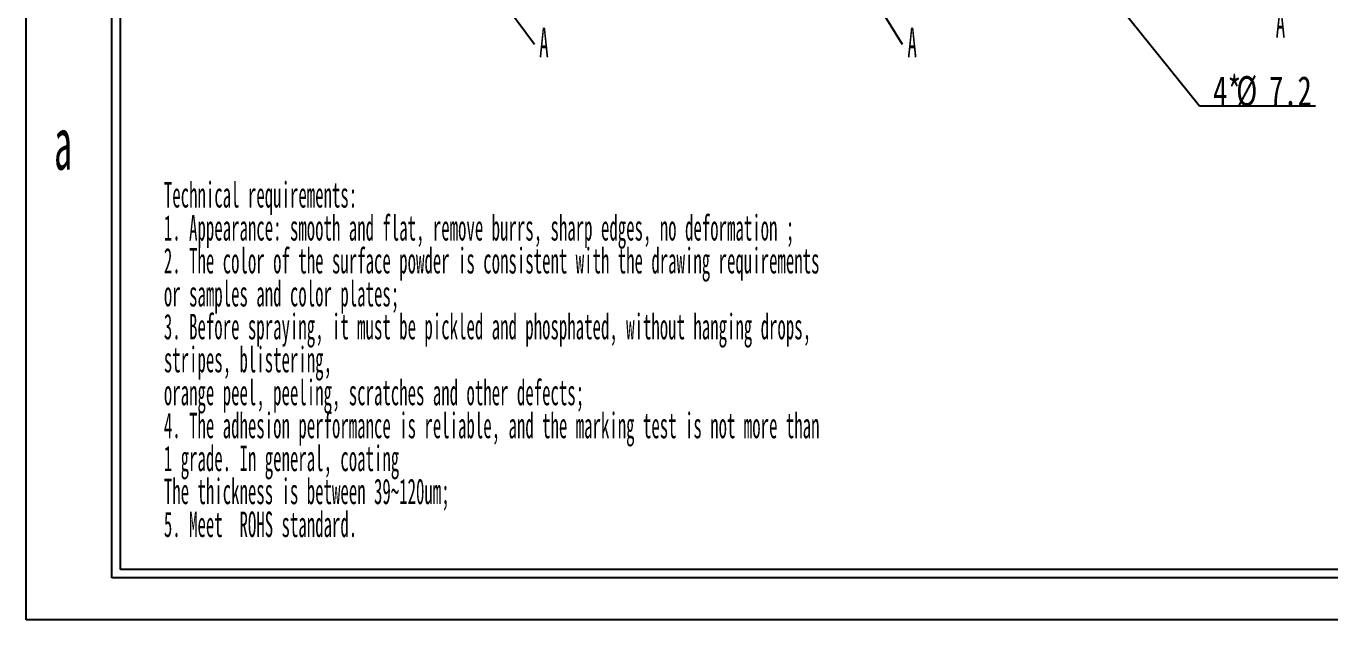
# Model space of a CAD drawing. Header units: millimetres. Extents: x 2 to 295, y 1 to 209.
# Drawn here: x 1.6 to 154.8, y 1.3 to 71.1 of the extents above; entities that cross this region are included whole.
import ezdxf

# ---------------------------------------------------------------- set-up
doc = ezdxf.new("R2010")
doc.units = ezdxf.units.MM
doc.layers.add('SLD-0', color=179, linetype='Continuous')
doc.styles.add('SLDTEXTSTYLE1', font='TXT', dxfattribs={"width": 0.469})
doc.styles.add('SLDTEXTSTYLE13', font='TXT', dxfattribs={"width": 0.7})
doc.styles.add('SLDTEXTSTYLE2', font='TXT', dxfattribs={"width": 0.484})
doc.styles.add('SLDTEXTSTYLE5', font='TXT', dxfattribs={"width": 0.5025})
doc.dimstyles.new('SLDDIMSTYLE2', dxfattribs={"dimtxt": 3.5, "dimasz": 3.5, "dimexe": 0, "dimexo": 0.0625, "dimgap": 0.875, "dimtad": 0, "dimtih": 1, "dimtoh": 1, "dimlfac": 3, "dimrnd": 1e-09, "dimzin": 12, "dimdsep": 46, "dimtxsty": 'SLDTEXTSTYLE1', "dimsah": 1, "dimcen": 0, "dimadec": 0, "dimazin": 3, "dimtfac": 1, "dimtmove": 0, "dimatfit": 3, "dimfxl": 0, "dimfrac": 2, "dimtolj": 1, "dimtzin": 12, "dimarcsym": 0})
doc.dimstyles.new('SLDDIMSTYLE5', dxfattribs={"dimtxt": 0.18, "dimasz": 3.5, "dimexe": 0, "dimexo": 0.0625, "dimgap": 0, "dimtad": 0, "dimtih": 1, "dimtoh": 1, "dimdec": 0, "dimrnd": 1e-09, "dimzin": 0, "dimdsep": 46, "dimtxsty": 'Standard', "dimsah": 1, "dimcen": 0.09, "dimadec": 0, "dimazin": 0, "dimtfac": 3.5, "dimtdec": 0, "dimtofl": 0, "dimtmove": 0, "dimatfit": 3, "dimfxl": 0, "dimfrac": 2, "dimtolj": 1, "dimtzin": 0, "dimarcsym": 0})

# ---------------------------------------------------------------- blocks, each defined once
blk = doc.blocks.new('SW_NOTE_0')
at = {"layer": 'SLD-0', "color": 0, "char_height": 3, "attachment_point": 1, "style": 'SLDTEXTSTYLE2'}
for s, insert in [('Technical requirements:', (0, 3.87)), ('1. Appearance: smooth and flat, remove burrs, sharp edges, no deformation ;', (0, -0.01)), ('2. The color of the surface powder is consistent with the drawing requirements', (0, -3.88)), ('or samples and color plates;', (0, -7.76)), ('3. Before spraying, it must be pickled and phosphated, without hanging drops,', (0, -11.63)), ('stripes, blistering,', (0, -15.51)), ('orange peel, peeling, scratches and other defects;', (0, -19.38)), ('4. The adhesion performance is reliable, and the marking test is not more than', (0, -23.26)), ('1 grade. In general, coating', (0, -27.13)), ('The thickness is between 39~120um;', (0, -31.01)), ('5. Meet  ROHS standard.', (0, -34.88))]:
    blk.add_mtext(s, dxfattribs=dict(at, insert=insert))
blk = doc.blocks.new('_D_28')
at = {"layer": 'SLD-0'}
for p, q in [((118.84, 87.41), (114.62, 92.66)), ((118.84, 87.41), (120.35, 85.54)), ((120.35, 85.54), (139.49, 61.74)), ((139.49, 61.74), (153.11, 61.74))]:
    blk.add_line(p, q, dxfattribs=at)
for points in [[(118.84, 87.41), (117.07, 90.48), (116.23, 89.8)], [(120.35, 85.54), (122.12, 82.48), (122.96, 83.15)]]:
    blk.add_solid(points, dxfattribs=at)
at = {"layer": 'SLD-0', "char_height": 3.5, "attachment_point": 1, "style": 'SLDTEXTSTYLE13'}
for s, insert in [('4*', (141.08, 65.25)), ('%%c', (143.8, 65.25)), ('7.2', (147.67, 65.25))]:
    blk.add_mtext(s, dxfattribs=dict(at, insert=insert))
blk = doc.blocks.new('SW_NOTE_5')
at = {"layer": 'SLD-0', "color": 0, "insert": (0.54, 1.95), "char_height": 3.5, "attachment_point": 1, "style": 'SLDTEXTSTYLE1'}
blk.add_mtext('A', dxfattribs=at)
blk = doc.blocks.new('SW_NOTE_6')
at = {"layer": 'SLD-0', "color": 0, "insert": (0.61, 1.95), "char_height": 3.5, "attachment_point": 1, "style": 'SLDTEXTSTYLE1'}
blk.add_mtext('A', dxfattribs=at)
blk = doc.blocks.new('SW_NOTE_7')
at = {"layer": 'SLD-0', "color": 0, "insert": (0.57, 1.95), "char_height": 3.5, "attachment_point": 1, "style": 'SLDTEXTSTYLE1'}
blk.add_mtext('A', dxfattribs=at)

msp = doc.modelspace()

# ---------------------------------------------------------------- linework, layer by layer
at = {"layer": 'SLD-0'}
for p, q in [((1.5907, 1.2938), (1.5907, 208.6737)), ((12.6748, 7.2189), (12.6748, 197.811)), ((289.1814, 7.2189), (12.6748, 7.2189)), ((295.1066, 1.2938), (1.5907, 1.2938))]:
    msp.add_line(p, q, dxfattribs=at)
at = {"layer": 'SLD-0', "color": 6, "linetype": 'Continuous'}
for p, q in [((11.6873, 6.2314), (11.6873, 198.7985)), ((290.1689, 6.2314), (11.6873, 6.2314))]:
    msp.add_line(p, q, dxfattribs=at)

# ---------------------------------------------------------------- block references
at = {"layer": 'SLD-0'}
for name, p in [('SW_NOTE_7', (147.874, 71.3237)), ('SW_NOTE_5', (61.3467, 69.0008)), ('SW_NOTE_6', (104.5523, 69.0008))]:
    msp.add_blockref(name, p, dxfattribs=at)
at = {"layer": 'SLD-0', "color": 5}
msp.add_blockref('SW_NOTE_0', (17.7818, 48.9235), dxfattribs=at)

# ---------------------------------------------------------------- texts
at = {"layer": 'SLD-0', "insert": (4.8798, 60.4234), "char_height": 6.172, "attachment_point": 1, "style": 'SLDTEXTSTYLE5'}
msp.add_mtext('a', dxfattribs=at)

# ---------------------------------------------------------------- dimensions: what is measured, and where the dimension line sits
at = {"layer": 'SLD-0'}
dim = msp.add_diameter_dim_2p(p1=(120.3468, 85.5447), p2=(118.8428, 87.4149), text='4*<> ', dimstyle='SLDDIMSTYLE2', dxfattribs=at)
dim.commit()
dim.dimension.update_dxf_attribs({"geometry": '_D_28', "text_midpoint": (147.0948, 63.2753), "dimtype": 163})

# ---------------------------------------------------------------- leaders
for points in [[(55.6449, 76.6975), (61.3467, 69.0008)], [(99.8329, 76.7049), (104.5523, 69.0008)]]:
    msp.add_leader(points, dimstyle='SLDDIMSTYLE5', dxfattribs=at)

doc.saveas('drawing.dxf')
